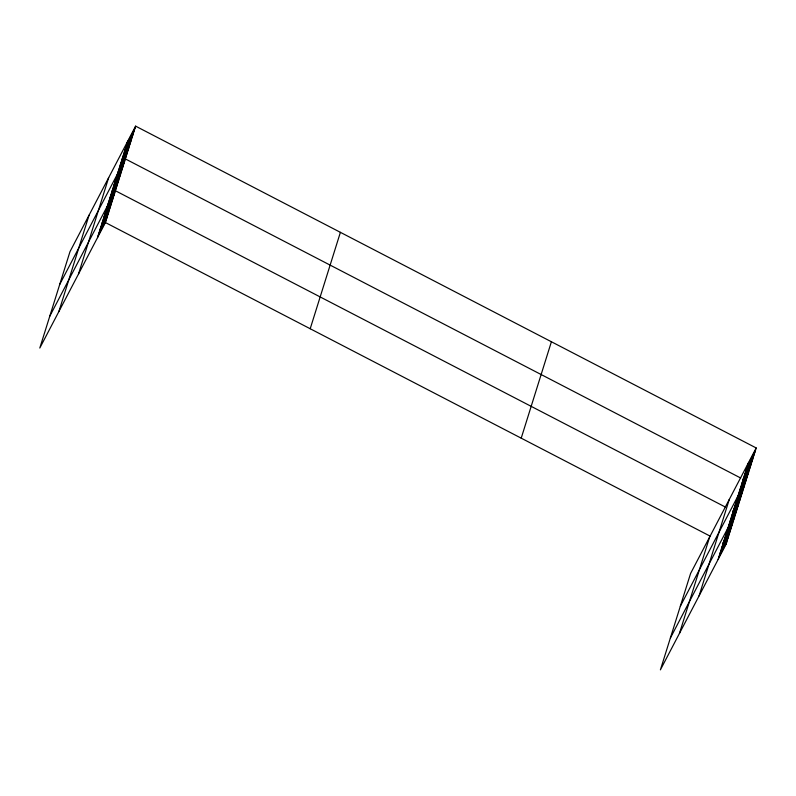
<?xml version="1.0" encoding="UTF-8"?>
<svg xmlns="http://www.w3.org/2000/svg" width="796" height="796" viewBox="0 0 796 796"><rect width="100%" height="100%" fill="white"/><g stroke="black" fill="none" stroke-linecap="round" stroke-linejoin="round"><path stroke-width="1.19" d="M58.854 311.594L89.052 215.189M78.486 274.053L108.674 177.647M97.53 237.606L127.728 141.2M135.609 126.136L69.998 251.636L39.8 348.041L105.41 222.542L135.609 126.136L756.2 447.959L726.002 544.365L660.391 669.864L690.59 573.458L756.2 447.959M310.201 328.748L340.399 232.333M521.211 438.168L551.399 341.753M679.446 633.417L709.644 537.011M699.077 595.876L729.275 499.47M718.131 559.429L748.32 463.023M127.042 143.389L134.922 128.325M126.365 145.569L134.235 130.504M125.678 147.757L133.549 132.693M124.992 149.946L132.872 134.872M124.305 152.126L132.186 137.061M123.619 154.315L131.499 139.25M122.942 156.504L130.813 141.429M122.256 158.683L130.126 143.618M121.569 160.872L129.45 145.807M120.883 163.051L128.763 147.986M120.196 165.24L128.076 150.175M119.519 167.429L127.39 152.354M118.833 169.608L126.703 154.543M118.146 171.797L126.027 156.732M59.73 284.411L125.34 158.911L740.708 478.028M116.803 176.105L124.673 161.031M116.136 178.224L124.007 163.16M115.47 180.344L123.35 165.279M114.803 182.463L122.683 167.399M114.136 184.582L122.017 169.518M113.48 186.702L121.35 171.637M112.813 188.831L120.694 173.757M112.146 190.95L120.027 175.886M111.48 193.07L119.36 178.006M110.823 195.189L118.694 180.125M110.156 197.309L118.027 182.244M109.49 199.428L117.37 184.364M108.823 201.557L116.704 186.483M108.166 203.676L116.037 188.612M49.76 316.231L115.37 190.732L725.524 507.132M106.833 207.915L114.714 192.851M106.166 210.035L114.047 194.97M105.5 212.154L113.38 197.09M104.843 214.283L112.714 199.209M104.177 216.403L112.057 201.328M103.51 218.522L111.39 203.458M102.843 220.641L110.724 205.577M102.187 222.761L110.057 207.696M101.52 224.88L109.4 209.816M100.853 227.009L108.734 211.935M100.187 229.129L108.067 214.054M99.53 231.248L107.4 216.184M98.863 233.367L106.734 218.303M98.197 235.487L106.077 220.422M747.643 465.212L755.513 450.148M746.956 467.391L754.827 452.327M746.27 469.58L754.15 454.516M745.583 471.769L753.464 456.695M744.897 473.948L752.777 458.884M744.22 476.137L752.091 461.073M743.534 478.316L751.404 463.252M742.847 480.505L750.727 465.441M742.161 482.694L750.041 467.62M741.474 484.873L749.354 469.809M740.797 487.062L748.668 471.998M740.111 489.251L747.991 474.177M739.424 491.43L747.305 476.366M738.738 493.62L746.618 478.555M680.321 606.234L745.932 480.734L742.797 479.112M737.394 497.928L745.265 482.854M736.728 500.047L744.608 484.983M736.061 502.167L743.942 487.102M735.395 504.286L743.275 489.222M734.738 506.405L742.608 491.341M734.071 508.525L741.952 493.46M733.405 510.654L741.285 495.58M732.738 512.773L740.618 497.709M732.081 514.893L739.952 499.828M731.415 517.012L739.285 501.948M730.748 519.131L738.628 504.067M730.081 521.251L737.962 506.186M729.425 523.38L737.295 508.306M728.758 525.499L736.628 510.425M670.361 638.054L735.972 512.554L732.837 510.923M727.425 529.738L735.305 514.674M726.768 531.857L734.638 516.793M726.101 533.977L733.972 518.912M725.435 536.096L733.315 521.032M724.768 538.225L732.648 523.151M724.101 540.345L731.982 525.28M723.445 542.464L731.315 527.4M722.778 544.583L730.658 529.519M722.111 546.703L729.992 531.638M721.445 548.822L729.325 533.758M720.788 550.951L728.658 535.877M720.121 553.071L727.992 538.006M719.455 555.19L727.335 540.126M718.788 557.309L726.668 542.245M105.41 222.542L710.331 536.235M722.867 542.743L726.002 544.365"/></g></svg>
